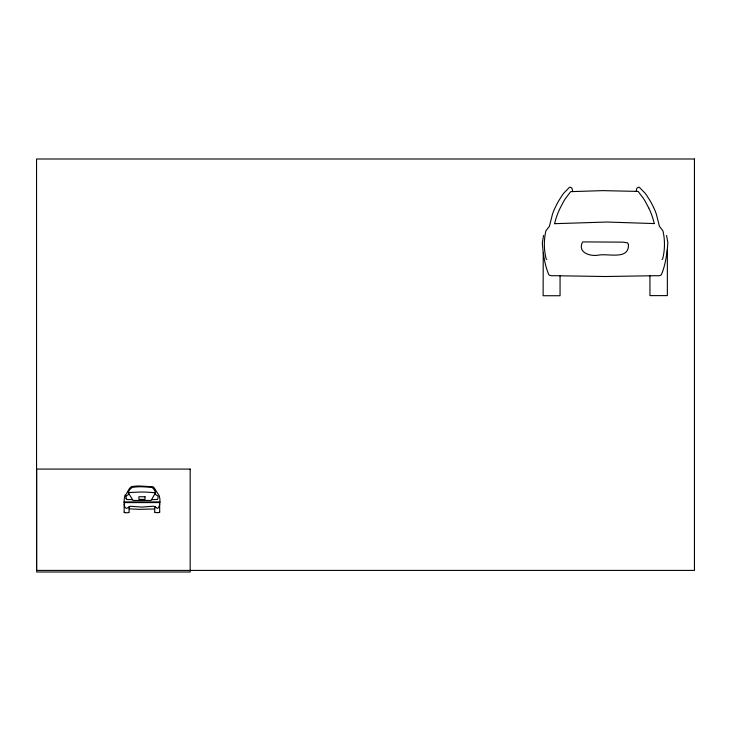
<?xml version="1.0" encoding="UTF-8"?>
<svg xmlns="http://www.w3.org/2000/svg" width="731" height="731" viewBox="0 0 731 731"><rect width="100%" height="100%" fill="white"/><g stroke="black" fill="none" stroke-linecap="round" stroke-linejoin="round"><path stroke-width="1.1" d="M156.288 507.616C158.472 510.594 159.952 504.317 159.842 502.709A25.813 25.813 0 0 0 159.925 499.465L159.367 496.002L156.233 491.15A44.893 44.893 0 0 0 155.054 489.158L153.72 487.303A2.156 2.156 0 0 0 152.898 486.773L139.594 486.005A111.231 111.231 0 0 0 136.359 486.078L131.461 486.563L129.67 488.281A22.698 22.698 0 0 0 128.51 490.072L128.272 490.464A49.352 49.352 0 0 0 127.614 491.652L126.436 493.818A2.211 2.211 0 0 1 126.125 494.156L124.891 495.362L124.343 498.25A37.902 37.902 0 0 0 124.151 502.471L124.142 511.737A4.605 4.605 0 0 0 124.142 512.084L124.151 512.129M154.725 506.473L154.78 512.038M159.669 504.171L159.687 511.627A4.605 4.605 0 0 1 159.687 511.974L159.678 512.02M543.599 235.419L542.548 241.477A11.55 11.55 0 0 0 542.338 243.012C543.124 253.684 544.65 264.869 548.826 274.737A2.065 2.065 0 0 0 549.191 275.03L549.319 275.103A6.204 6.204 0 0 0 552.179 275.733L554.555 275.724A66.32 66.32 0 0 1 556.455 275.733L605.085 276.519L653.724 275.733A66.32 66.32 0 0 1 655.616 275.724L657.991 275.77A6.323 6.323 0 0 0 660.742 275.194L660.988 275.03A2.065 2.065 0 0 0 661.354 274.737C665.521 264.869 667.056 253.684 667.832 243.012A11.55 11.55 0 0 0 667.631 241.477L666.581 235.419M125.915 496.139L129.159 494.119M636.116 191.394L636.865 188.196L638.455 187.246A2.092 2.092 0 0 1 639.378 187.355L644.961 193.048A46.455 46.455 0 0 1 646.56 195.168L649.987 200.596A108.544 108.544 0 0 1 652.354 204.927L654.473 209.34A55.483 55.483 0 0 1 656.438 214.494L659.426 226.308L662.332 230.037A5.309 5.309 0 0 1 662.999 231.133C665.082 240.161 664.954 250.249 662.597 259.103L661.966 259.441M129.049 512.148L129.104 506.583M130.748 488.345A22.57 22.57 0 0 0 129.049 490.757L128.3 492.173L128.619 493.526M128.976 512.376L128.638 512.614A6.305 6.305 0 0 1 127.788 512.696L125.951 512.742A8.516 8.516 0 0 1 124.992 512.696M150.778 500.397A1.425 1.425 0 0 0 151.18 500.114L151.692 499.437A21.391 21.391 0 0 0 152.24 498.515L154.15 495.097A10.152 10.152 0 0 1 154.798 494.092A3.399 3.399 0 0 1 155.136 493.727L155.602 492.42L154.433 490.227A59.531 59.531 0 0 0 153.327 488.564L151.893 487.339L142.28 486.773A56.214 56.214 0 0 0 132.311 487.385L130.758 488.345M155.438 492.758L149.489 492.301A100.412 100.412 0 0 0 138.351 492.109L128.528 492.566M156.79 499.501L151.555 499.638M150.641 500.443L133.407 500.443M554.518 223.686L607.004 222.032L654.309 223.576M132.43 499.648L127.194 499.511M154.716 508.959L139.265 509.352L129.113 508.794M543.243 252.597L543.115 295.735L560.056 295.735L560.056 275.852M124.151 501.895L159.906 501.895M124.16 502.581L159.851 502.581M157.256 512.623L157.878 512.632A8.516 8.516 0 0 0 158.837 512.595M157.001 512.623L156.041 512.595A6.305 6.305 0 0 1 155.191 512.522L154.871 512.303M154.798 494.092L158.07 496.13A9.795 9.795 0 0 1 157.987 498.113L157.942 498.222A1.827 1.827 0 0 1 157.01 499.447M546.861 259.441L546.231 259.103C543.882 250.24 543.745 240.161 545.829 231.133A5.309 5.309 0 0 1 546.496 230.037L549.41 226.308L552.389 214.494A55.483 55.483 0 0 1 554.354 209.34L556.483 204.927A108.544 108.544 0 0 1 558.85 200.596L562.267 195.168A46.455 46.455 0 0 1 563.866 193.048L569.449 187.355A2.092 2.092 0 0 1 570.372 187.246L571.989 188.223L572.72 191.559M156.096 507.469L155.557 506.967A1.544 1.544 0 0 0 155.073 506.601L154.003 506.318A6.524 6.524 0 0 0 152.788 506.263L141.823 507.076L131.196 506.327A5.053 5.053 0 0 0 130.264 506.291L126.509 508.465L125.312 507.625A5.821 5.821 0 0 1 124.955 507.095A4.158 4.158 0 0 1 124.635 506.428L124.224 504.152M128.747 493.635L128.784 493.672A5.976 5.976 0 0 1 129.478 494.704L132.85 500.132A1.499 1.499 0 0 0 133.225 500.379M648.662 207.869L645.711 202.249A53.82 53.82 0 0 0 643.28 198.229L638.145 191.412L602.755 190.627L570.655 191.65L565.529 198.466A53.82 53.82 0 0 0 563.089 202.487L560.138 208.107A75.869 75.869 0 0 0 554.582 223.704M126.043 498.231L126.024 498.122A9.795 9.795 0 0 1 125.933 496.139M667.357 249.783L667.357 295.616L649.941 295.616L649.941 275.861M159.769 512.075A0.923 0.923 0 0 1 158.855 512.495M124.974 512.605A0.923 0.923 0 0 1 124.069 512.184M126.984 499.456A1.827 1.827 0 0 1 126.015 498.24M648.717 207.842A75.987 75.987 0 0 1 654.254 223.595M628.422 244.364C629.263 260.373 608.229 253.228 598.662 255.11C590.027 256.672 577.335 252.624 582.506 242.135A6.323 6.323 0 0 1 583.539 241.915L622.821 242.144L627.472 242.811L628.422 244.364M694.45 159.002L36.55 159.002L36.55 570.408L694.45 570.408L694.45 159.002M190.188 469.083L36.66 469.083L36.66 571.998L190.188 571.998L190.188 469.083M145.03 496.742L138.908 496.742L138.908 499.392L145.03 499.392L145.03 496.742"/></g></svg>
